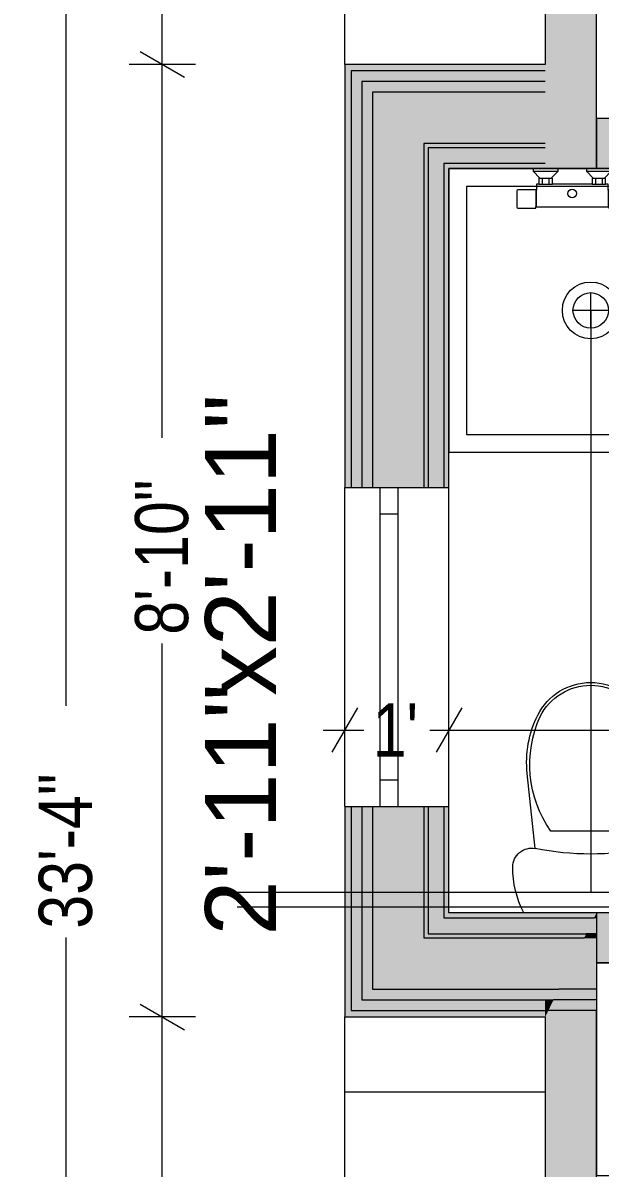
# Model space of a CAD drawing. Header units: millimetres. Extents: x -439715 to -404390, y 28946 to 67850.
# Drawn here: x -430980 to -429352, y 34885 to 38117 of the extents above; entities that cross this region are included whole.
import ezdxf
from ezdxf.enums import TextEntityAlignment as Align

# ---------------------------------------------------------------- set-up
doc = ezdxf.new("R2010")
doc.units = ezdxf.units.MM
doc.header["$MEASUREMENT"] = 0
for name, color, linetype in [('1.VÄLISSEINAD', 7, 'Continuous'), ('ARCHICAD Doors', 7, 'Continuous'), ('ARCHICAD Window Markers', 7, 'Continuous'), ('ARCHICAD Windows', 7, 'Continuous'), ('Dimensioning - General', 7, 'Continuous'), ('Interior - Furniture', 7, 'Continuous')]:
    doc.layers.add(name, color=color, linetype=linetype)
for name, color, linetype, lineweight in [('1.VÄLISSEINAD_Pen_No__1', 7, 'Continuous', 13), ('1.VÄLISSEINAD_Pen_No__19', 255, 'Continuous', 0), ('2D Drafting - General_Pen_No__1', 7, 'Continuous', 13), ('ARCHICAD Doors_Pen_No__19', 255, 'Continuous', 0), ('ARCHICAD Window Markers_Pen_No__1', 7, 'Continuous', 13), ('ARCHICAD Windows_Pen_No__1', 7, 'Continuous', 13), ('Dimensioning - General_Pen_No__1', 7, 'Continuous', 13), ('Interior - Furniture _Pen_No__101', 252, 'Continuous', 13)]:
    doc.layers.add(name, color=color, linetype=linetype, lineweight=lineweight)
for name, color, linetype, lineweight, true_color in [('1.VÄLISSEINAD_Pen_No__107', 7, 'Continuous', 13, 0xaaaaaa), ('1.VÄLISSEINAD_Pen_No__61', 7, 'Continuous', 20, 0x6a6a6a), ('2D Drafting - General_Pen_No__4', 7, 'Continuous', 20, 0x029e21), ('2D Drafting - General_Pen_No__61', 7, 'Continuous', 20, 0x6a6a6a), ('2D Drafting - General_Pen_No__66', 7, 'Continuous', 20, 0x5555ff), ('ARCHICAD Doors_Pen_No__23', 7, 'Continuous', 20, 0xff6600), ('ARCHICAD Doors_Pen_No__3', 7, 'Continuous', 18, 0xff6600), ('ARCHICAD Windows_Pen_No__23', 7, 'Continuous', 20, 0xff6600), ('ARCHICAD Windows_Pen_No__3', 7, 'Continuous', 18, 0xff6600)]:
    doc.layers.add(name, color=color, linetype=linetype, lineweight=lineweight, true_color=true_color)
doc.styles.add('GENERATED_STYLE_1', font='arial.ttf')
doc.styles.add('GENERATED_STYLE_2', font='techl___.ttf')
doc.dimstyles.new('GENERATED_STYLE__1', dxfattribs={"dimtxt": 150, "dimasz": 95, "dimexe": 0.18, "dimexo": 0.0625, "dimgap": 0.09, "dimtad": 0, "dimdec": 0, "dimlfac": 0.03937, "dimzin": 0, "dimdsep": 46, "dimlunit": 4, "dimtxsty": 'GENERATED_STYLE_2', "dimblk": 'ARROWHEAD_2', "dimblk1": 'ARROWHEAD_2', "dimblk2": 'ARROWHEAD_2', "dimcen": 0.09, "dimse1": 1, "dimse2": 1, "dimclrd": 7, "dimclre": 7, "dimclrt": 7, "dimadec": 0, "dimazin": 0, "dimtfac": 1, "dimtdec": 4, "dimtmove": 0, "dimatfit": 3, "dimfxl": 1, "dimtolj": 1, "dimtzin": 0, "dimarcsym": 0})
doc.dimstyles.new('GENERATED_STYLE__2', dxfattribs={"dimtxt": 150, "dimasz": 95, "dimexe": 0.18, "dimexo": 0.0625, "dimgap": 0.09, "dimtad": 0, "dimtih": 1, "dimtoh": 1, "dimdec": 0, "dimlfac": 0.03937, "dimzin": 0, "dimdsep": 46, "dimlunit": 4, "dimtxsty": 'GENERATED_STYLE_2', "dimblk": 'ARROWHEAD_2', "dimblk1": 'ARROWHEAD_2', "dimblk2": 'ARROWHEAD_2', "dimcen": 0.09, "dimse1": 1, "dimse2": 1, "dimclrd": 7, "dimclre": 7, "dimclrt": 7, "dimadec": 0, "dimazin": 0, "dimtfac": 1, "dimtdec": 4, "dimtmove": 0, "dimatfit": 3, "dimfxl": 1, "dimtolj": 1, "dimtzin": 0, "dimarcsym": 0})
pattern_1 = [(0, (0, 0), (0, 900), [])]

# ---------------------------------------------------------------- blocks, each defined once
blk = doc.blocks.new('Shower Tray 21')
at = {"layer": 'Interior - Furniture _Pen_No__101', "color": 252, "linetype": 'Continuous', "lineweight": 13}
for p, q in [((800, 800), (0, 800)), ((0, 800), (0, 0)), ((800, 0), (800, 800)), ((750, 750), (50, 750)), ((50, 750), (50, 50)), ((750, 50), (750, 750)), ((400, 350), (400, 450)), ((450, 400), (350, 400)), ((50, 50), (750, 50)), ((0, 0), (800, 0))]:
    blk.add_line(p, q, dxfattribs=at)
for radius in [80, 50]:
    blk.add_circle((400, 400), radius, dxfattribs=at)
blk = doc.blocks.new('Wall_45', base_point=(-429506.7, 40940.9))
at = {"layer": '1.VÄLISSEINAD_Pen_No__61', "linetype": 'Continuous', "lineweight": 20, "true_color": 0x6a6a6a}
blk.add_hatch(color=251, dxfattribs=at).paths.add_polyline_path([(-429506.7, 40646.9), (-429506.7, 37705.9), (-429361.7, 37705.9), (-429361.7, 40646.9)])
at = {"layer": '1.VÄLISSEINAD_Pen_No__19', "color": 255, "linetype": 'Continuous', "lineweight": 0, "flags": 128}
for points in [[(-429506.7, 40660.9), (-429506.7, 37999.9)], [(-429361.7, 37705.9), (-429361.7, 40646.9)], [(-429506.7, 37705.9), (-429361.7, 37705.9)]]:
    blk.add_lwpolyline(points, dxfattribs=at)
blk = doc.blocks.new('Wall_49', base_point=(-430072.2, 35311.9))
at = {"layer": '1.VÄLISSEINAD_Pen_No__107', "linetype": 'Continuous', "lineweight": 13, "true_color": 0xaaaaaa}
for points in [[(-429837.2, 35546.9), (-429390.8, 35546.9), (-429368.6, 35591.9), (-429792.2, 35591.9)], [(-429792.2, 35591.9), (-429368.6, 35591.9), (-429361.7, 35605.9), (-429778.2, 35605.9)], [(-429994.2, 35389.9), (-429468.2, 35389.9), (-429396.7, 35534.9), (-429849.2, 35534.9)], [(-429849.2, 35534.9), (-429396.7, 35534.9), (-429390.8, 35546.9), (-429837.2, 35546.9)], [(-430024.2, 35359.9), (-429483, 35359.9), (-429468.2, 35389.9), (-429994.2, 35389.9)], [(-429506.7, 35359.9), (-430024.2, 35359.9), (-430054.2, 35329.9), (-429506.7, 35329.9)], [(-429506.7, 35329.9), (-430054.2, 35329.9), (-430072.2, 35311.9), (-429506.7, 35311.9)]]:
    blk.add_hatch(color=253, dxfattribs=at).paths.add_polyline_path(points)
at = {"layer": '1.VÄLISSEINAD_Pen_No__61', "linetype": 'Continuous', "lineweight": 20, "true_color": 0x6a6a6a}
for points in [[(-429506.7, 35329.9), (-429497.8, 35329.9), (-429483, 35359.9), (-429506.7, 35359.9)], [(-429506.7, 35311.9), (-429497.8, 35329.9), (-429506.7, 35329.9)]]:
    blk.add_hatch(color=251, dxfattribs=at).paths.add_polyline_path(points)
at = {"layer": '1.VÄLISSEINAD_Pen_No__1', "color": 7, "linetype": 'Continuous', "lineweight": 13}
for p, q in [((-429792.2, 35591.9), (-429368.6, 35591.9)), ((-429849.2, 35534.9), (-429396.7, 35534.9)), ((-429837.2, 35546.9), (-429390.8, 35546.9)), ((-429994.2, 35389.9), (-429468.2, 35389.9)), ((-430024.2, 35359.9), (-429483, 35359.9)), ((-430054.2, 35329.9), (-429506.7, 35329.9))]:
    blk.add_line(p, q, dxfattribs=at)
at = {"layer": '1.VÄLISSEINAD_Pen_No__1', "color": 7, "linetype": 'Continuous', "lineweight": 13, "flags": 128}
for points in [[(-429361.7, 35605.9), (-429778.2, 35605.9)], [(-430072.2, 35311.9), (-429506.7, 35311.9)]]:
    blk.add_lwpolyline(points, dxfattribs=at)
blk = doc.blocks.new('Wall_50', base_point=(-430072.2, 37999.9))
at = {"layer": '1.VÄLISSEINAD_Pen_No__107', "linetype": 'Continuous', "lineweight": 13, "true_color": 0xaaaaaa}
for points in [[(-429506.7, 37999.9), (-430072.2, 37999.9), (-430054.2, 37981.9), (-429506.7, 37981.9)], [(-429506.7, 37981.9), (-430054.2, 37981.9), (-430024.2, 37951.9), (-429506.7, 37951.9)], [(-429506.7, 37951.9), (-430024.2, 37951.9), (-429994.2, 37921.9), (-429506.7, 37921.9)], [(-429506.7, 37921.9), (-429994.2, 37921.9), (-429849.2, 37776.9), (-429506.7, 37776.9)], [(-429506.7, 37776.9), (-429849.2, 37776.9), (-429837.2, 37764.9), (-429506.7, 37764.9)], [(-429506.7, 37764.9), (-429837.2, 37764.9), (-429792.2, 37719.9), (-429506.7, 37719.9)], [(-429506.7, 37719.9), (-429792.2, 37719.9), (-429778.2, 37705.9), (-429506.7, 37705.9)]]:
    blk.add_hatch(color=253, dxfattribs=at).paths.add_polyline_path(points)
at = {"layer": '1.VÄLISSEINAD_Pen_No__1', "color": 7, "linetype": 'Continuous', "lineweight": 13}
for p, q in [((-429506.7, 37981.9), (-430054.2, 37981.9)), ((-429506.7, 37951.9), (-430024.2, 37951.9)), ((-429506.7, 37921.9), (-429994.2, 37921.9)), ((-429506.7, 37776.9), (-429849.2, 37776.9)), ((-429506.7, 37764.9), (-429837.2, 37764.9)), ((-429506.7, 37719.9), (-429792.2, 37719.9))]:
    blk.add_line(p, q, dxfattribs=at)
at = {"layer": '1.VÄLISSEINAD_Pen_No__1', "color": 7, "linetype": 'Continuous', "lineweight": 13, "flags": 128}
for points in [[(-429506.7, 37999.9), (-430072.2, 37999.9)], [(-429778.2, 37705.9), (-429506.7, 37705.9)]]:
    blk.add_lwpolyline(points, dxfattribs=at)
blk = doc.blocks.new('Window 21_6')
at = {"layer": 'ARCHICAD Windows_Pen_No__1', "color": 7, "linetype": 'Continuous', "lineweight": 13}
for p, q in [((-450, 100), (-450, 82)), ((450, 100), (450, 82)), ((-450, 82), (-450, 52)), ((450, 82), (450, 52)), ((-450, 52), (-450, 22)), ((450, 52), (450, 22)), ((-450, 22), (-450, 0)), ((-450, 0), (-450, -50)), ((-450, 0), (-450, -50)), ((450, 22), (450, 0)), ((450, 0), (450, -50)), ((450, 0), (450, -50)), ((-450, -50), (-450, -123)), ((450, -50), (450, -123)), ((-450, -123), (-450, -135)), ((450, -123), (450, -135)), ((-450, -135), (-450, -180)), ((450, -135), (450, -180)), ((-450, -180), (-450, -194)), ((450, -180), (450, -194))]:
    blk.add_line(p, q, dxfattribs=at)
at = {"layer": 'ARCHICAD Windows_Pen_No__23', "color": 30, "linetype": 'Continuous', "lineweight": 20, "true_color": 0xff6600}
for p, q in [((-450, 0), (-375, 0)), ((-375, 0), (-375, -50)), ((375, -50), (375, 0)), ((375, 0), (450, 0)), ((-375, -50), (-450, -50)), ((450, -50), (375, -50))]:
    blk.add_line(p, q, dxfattribs=at)
at = {"layer": 'ARCHICAD Windows_Pen_No__3', "color": 30, "linetype": 'Continuous', "lineweight": 18, "true_color": 0xff6600}
for p, q in [((-450, 100), (450, 100)), ((-375, 0), (375, 0)), ((375, -50), (-375, -50)), ((-450, -194), (450, -194))]:
    blk.add_line(p, q, dxfattribs=at)
blk = doc.blocks.new('Window Stamp 21')
at = {"layer": 'ARCHICAD Window Markers_Pen_No__1', "color": 7, "lineweight": 13, "style": 'GENERATED_STYLE_1'}
for tag, p in [('DUMMY_261', (123.7, -770.5)), ('DUMMY_260', (668.7, -770.5))]:
    blk.add_attdef(tag, text='', height=200, rotation=180, dxfattribs=at).set_placement(p, align=Align.TOP_LEFT)
blk = doc.blocks.new('Wall_51', base_point=(-430072.2, 35311.9))
at = {"layer": '1.VÄLISSEINAD_Pen_No__107', "linetype": 'Continuous', "lineweight": 13, "true_color": 0xaaaaaa}
for points in [[(-430072.2, 37999.9), (-430072.2, 36805.9), (-430054.2, 36805.9), (-430054.2, 37981.9)], [(-430024.2, 37951.9), (-430054.2, 37981.9), (-430054.2, 36805.9), (-430024.2, 36805.9)], [(-429994.2, 37921.9), (-430024.2, 37951.9), (-430024.2, 36805.9), (-429994.2, 36805.9)], [(-429849.2, 37776.9), (-429994.2, 37921.9), (-429994.2, 36805.9), (-429849.2, 36805.9)], [(-429837.2, 37764.9), (-429849.2, 37776.9), (-429849.2, 36805.9), (-429837.2, 36805.9)], [(-429792.2, 37719.9), (-429837.2, 37764.9), (-429837.2, 36805.9), (-429792.2, 36805.9)], [(-429778.2, 37705.9), (-429792.2, 37719.9), (-429792.2, 36805.9), (-429778.2, 36805.9)], [(-430072.2, 35311.9), (-430054.2, 35329.9), (-430054.2, 35905.9), (-430072.2, 35905.9)], [(-430054.2, 35329.9), (-430024.2, 35359.9), (-430024.2, 35905.9), (-430054.2, 35905.9)], [(-430024.2, 35359.9), (-429994.2, 35389.9), (-429994.2, 35905.9), (-430024.2, 35905.9)], [(-429994.2, 35389.9), (-429849.2, 35534.9), (-429849.2, 35905.9), (-429994.2, 35905.9)], [(-429849.2, 35534.9), (-429837.2, 35546.9), (-429837.2, 35905.9), (-429849.2, 35905.9)], [(-429837.2, 35546.9), (-429792.2, 35591.9), (-429792.2, 35905.9), (-429837.2, 35905.9)], [(-429792.2, 35905.9), (-429792.2, 35591.9), (-429778.2, 35605.9), (-429778.2, 35905.9)]]:
    blk.add_hatch(color=253, dxfattribs=at).paths.add_polyline_path(points)
at = {"layer": '1.VÄLISSEINAD_Pen_No__1', "color": 7, "linetype": 'Continuous', "lineweight": 13}
for p, q in [((-430054.2, 37981.9), (-430054.2, 36805.9)), ((-430024.2, 37951.9), (-430024.2, 36805.9)), ((-429994.2, 37921.9), (-429994.2, 36805.9)), ((-429849.2, 37776.9), (-429849.2, 36805.9)), ((-429837.2, 37764.9), (-429837.2, 36805.9)), ((-429792.2, 37719.9), (-429792.2, 36805.9)), ((-430072.2, 36805.9), (-430054.2, 36805.9)), ((-430054.2, 36805.9), (-430024.2, 36805.9)), ((-430024.2, 36805.9), (-429994.2, 36805.9)), ((-429994.2, 36805.9), (-429972.2, 36805.9)), ((-429972.2, 36805.9), (-429922.2, 36805.9)), ((-429922.2, 36805.9), (-429849.2, 36805.9)), ((-429849.2, 36805.9), (-429837.2, 36805.9)), ((-429837.2, 36805.9), (-429792.2, 36805.9)), ((-429792.2, 36805.9), (-429778.2, 36805.9)), ((-430072.2, 35905.9), (-430054.2, 35905.9)), ((-430054.2, 35905.9), (-430054.2, 35329.9)), ((-430054.2, 35905.9), (-430024.2, 35905.9)), ((-430024.2, 35905.9), (-430024.2, 35359.9)), ((-430024.2, 35905.9), (-429994.2, 35905.9)), ((-429994.2, 35905.9), (-429994.2, 35389.9)), ((-429994.2, 35905.9), (-429972.2, 35905.9)), ((-429972.2, 35905.9), (-429922.2, 35905.9)), ((-429922.2, 35905.9), (-429849.2, 35905.9)), ((-429849.2, 35905.9), (-429849.2, 35534.9)), ((-429849.2, 35905.9), (-429837.2, 35905.9)), ((-429837.2, 35905.9), (-429837.2, 35546.9)), ((-429837.2, 35905.9), (-429792.2, 35905.9)), ((-429792.2, 35905.9), (-429792.2, 35591.9)), ((-429792.2, 35905.9), (-429778.2, 35905.9))]:
    blk.add_line(p, q, dxfattribs=at)
at = {"layer": '1.VÄLISSEINAD_Pen_No__1', "color": 7, "linetype": 'Continuous', "lineweight": 13, "flags": 128}
for points in [[(-430072.2, 37999.9), (-430072.2, 36805.9)], [(-429778.2, 36805.9), (-429778.2, 37705.9)], [(-430072.2, 35905.9), (-430072.2, 35311.9)], [(-429778.2, 35605.9), (-429778.2, 35905.9)]]:
    blk.add_lwpolyline(points, dxfattribs=at)
at = {"layer": 'ARCHICAD Window Markers', "color": 161, "lineweight": 25, "true_color": 0x40a5ff}
ref = blk.add_blockref('Window Stamp 21', (-430072.2, 36355.9), dxfattribs=dict(at, rotation=90))
ref.add_attrib('DUMMY_260', '2\'-11"', dxfattribs={"layer": 'ARCHICAD Window Markers_Pen_No__1', "color": 7, "lineweight": 13, "height": 200, "rotation": 90, "style": 'GENERATED_STYLE_1'}).set_placement((-430466.1, 35541.6), align=Align.TOP_LEFT)
ref.add_attrib('DUMMY_260_1', 'x2\'-11"', dxfattribs={"layer": 'ARCHICAD Window Markers_Pen_No__1', "color": 7, "lineweight": 13, "height": 200, "rotation": 90, "style": 'GENERATED_STYLE_1'}).set_placement((-430466.1, 36218.2), align=Align.TOP_LEFT)
at = {"layer": 'ARCHICAD Windows', "color": 21, "linetype": 'Continuous', "lineweight": 18, "true_color": 0xff9955, "zscale": 1000, "rotation": 90}
blk.add_blockref('Window 21_6', (-429972.2, 36355.9), dxfattribs=at)
blk = doc.blocks.new('Wall_52', base_point=(-429506.7, 35311.9))
at = {"layer": '1.VÄLISSEINAD_Pen_No__107', "linetype": 'Continuous', "lineweight": 13, "true_color": 0xaaaaaa}
for points in [[(-429361.7, 35546.9), (-429361.7, 35591.9), (-429368.6, 35591.9), (-429390.8, 35546.9)], [(-429368.6, 35591.9), (-429361.7, 35591.9), (-429361.7, 35605.9)], [(-429361.7, 35389.9), (-429361.7, 35534.9), (-429396.7, 35534.9), (-429468.2, 35389.9)], [(-429361.7, 35534.9), (-429361.7, 35546.9), (-429390.8, 35546.9), (-429396.7, 35534.9)], [(-429361.7, 35359.9), (-429361.7, 35389.9), (-429468.2, 35389.9), (-429483, 35359.9)], [(-429361.7, 35329.9), (-429361.7, 35359.9), (-429483, 35359.9), (-429497.8, 35329.9)]]:
    blk.add_hatch(color=253, dxfattribs=at).paths.add_polyline_path(points)
at = {"layer": '1.VÄLISSEINAD_Pen_No__61', "linetype": 'Continuous', "lineweight": 20, "true_color": 0x6a6a6a}
for points in [[(-429497.8, 35329.9), (-429506.7, 35311.9), (-429361.7, 35311.9), (-429361.7, 35329.9)], [(-429361.7, 31078.9), (-429361.7, 35311.9), (-429506.7, 35311.9), (-429506.7, 31078.9)]]:
    blk.add_hatch(color=251, dxfattribs=at).paths.add_polyline_path(points)
at = {"layer": '1.VÄLISSEINAD_Pen_No__1', "color": 7, "linetype": 'Continuous', "lineweight": 13}
for p, q in [((-429361.7, 35591.9), (-429368.6, 35591.9)), ((-429361.7, 35534.9), (-429396.7, 35534.9)), ((-429361.7, 35546.9), (-429390.8, 35546.9)), ((-429361.7, 35389.9), (-429468.2, 35389.9)), ((-429361.7, 35359.9), (-429483, 35359.9)), ((-429361.7, 35329.9), (-429497.8, 35329.9))]:
    blk.add_line(p, q, dxfattribs=at)
at = {"layer": '1.VÄLISSEINAD_Pen_No__1', "color": 7, "linetype": 'Continuous', "lineweight": 13, "flags": 128}
for points in [[(-429361.7, 35605.9), (-429361.7, 35591.9)], [(-429361.7, 35591.9), (-429361.7, 35546.9)], [(-429361.7, 35546.9), (-429361.7, 35534.9)], [(-429361.7, 35534.9), (-429361.7, 35389.9)], [(-429361.7, 35389.9), (-429361.7, 35359.9)], [(-429361.7, 35359.9), (-429361.7, 35329.9)]]:
    blk.add_lwpolyline(points, dxfattribs=at)
at = {"layer": '1.VÄLISSEINAD_Pen_No__19', "color": 255, "linetype": 'Continuous', "lineweight": 0, "flags": 128}
for points in [[(-429361.7, 31078.9), (-429361.7, 35329.9)], [(-429506.7, 35311.9), (-429506.7, 31064.9)]]:
    blk.add_lwpolyline(points, dxfattribs=at)
blk = doc.blocks.new('Refrigerator 21')
at = {"layer": 'Interior - Furniture _Pen_No__101', "color": 252, "linetype": 'Continuous', "lineweight": 13}
for p, q in [((600, 600), (0, 600)), ((0, 600), (0, 0)), ((600, 0), (600, 600)), ((0, 0), (600, 0))]:
    blk.add_line(p, q, dxfattribs=at)
blk = doc.blocks.new('Door 21')
at = {"layer": 'ARCHICAD Doors_Pen_No__19', "color": 255, "linetype": 'Continuous', "lineweight": 0}
for p, q in [((-400, 0), (-400, -115)), ((-400, 0), (-400, -115)), ((400, 0), (400, -115)), ((400, 0), (400, -115)), ((-400, -115), (-400, -141)), ((400, -115), (400, -141))]:
    blk.add_line(p, q, dxfattribs=at)
at = {"layer": 'ARCHICAD Doors_Pen_No__23', "color": 30, "linetype": 'Continuous', "lineweight": 20, "true_color": 0xff6600}
for p, q in [((-360, 0), (-400, 0)), ((-400, 0), (-400, -115)), ((-360, -115), (-360, 0)), ((400, 0), (360, 0)), ((360, 0), (360, -115)), ((400, -115), (400, 0)), ((-400, -115), (-360, -115)), ((360, -115), (400, -115))]:
    blk.add_line(p, q, dxfattribs=at)
at = {"layer": 'ARCHICAD Doors_Pen_No__3', "color": 30, "linetype": 'Continuous', "lineweight": 18, "true_color": 0xff6600}
blk.add_line((360, 0), (360, 720), dxfattribs=at)
blk.add_arc((360, 0), 720, 90, 180, dxfattribs=at)
blk = doc.blocks.new('Wall_62', base_point=(-426137.7, 37705.9))
at = {"layer": '1.VÄLISSEINAD_Pen_No__61', "linetype": 'Continuous', "lineweight": 20, "true_color": 0x6a6a6a}
for points in [[(-429361.7, 37846.9), (-429361.7, 37705.9), (-427922.2, 37705.9), (-427922.2, 37846.9)], [(-427122.2, 37846.9), (-427122.2, 37705.9), (-426282.7, 37705.9), (-426282.7, 37846.9)]]:
    blk.add_hatch(color=251, dxfattribs=at).paths.add_polyline_path(points)
at = {"layer": '1.VÄLISSEINAD_Pen_No__19', "color": 255, "linetype": 'Continuous', "lineweight": 0}
for p, q in [((-427922.2, 37820.9), (-427922.2, 37846.9)), ((-427122.2, 37820.9), (-427122.2, 37846.9)), ((-427922.2, 37705.9), (-427922.2, 37820.9)), ((-427122.2, 37705.9), (-427122.2, 37820.9))]:
    blk.add_line(p, q, dxfattribs=at)
at = {"layer": '1.VÄLISSEINAD_Pen_No__19', "color": 255, "linetype": 'Continuous', "lineweight": 0, "flags": 128}
for points in [[(-427922.2, 37846.9), (-429361.7, 37846.9)], [(-429361.7, 37846.9), (-429361.7, 37705.9)], [(-426282.7, 37846.9), (-427122.2, 37846.9)], [(-429361.7, 37705.9), (-428063.2, 37705.9)], [(-427122.2, 37705.9), (-426282.7, 37705.9)]]:
    blk.add_lwpolyline(points, dxfattribs=at)
at = {"layer": 'ARCHICAD Doors', "color": 21, "linetype": 'Continuous', "lineweight": 18, "true_color": 0xff9955, "zscale": 1000, "rotation": 180}
blk.add_blockref('Door 21', (-427522.2, 37705.9), dxfattribs=at)
blk = doc.blocks.new('Wall_63', base_point=(-427922.2, 35464.9))
at = {"layer": '1.VÄLISSEINAD_Pen_No__61', "linetype": 'Continuous', "lineweight": 20, "true_color": 0x6a6a6a}
blk.add_hatch(color=251, dxfattribs=at).paths.add_polyline_path([(-428063.2, 35605.9), (-429361.7, 35605.9), (-429361.7, 35464.9), (-427922.2, 35464.9)])
at = {"layer": '1.VÄLISSEINAD_Pen_No__19', "color": 255, "linetype": 'Continuous', "lineweight": 0, "flags": 128}
for points in [[(-428063.2, 35605.9), (-429361.7, 35605.9)], [(-429361.7, 35605.9), (-429361.7, 35464.9)], [(-429361.7, 35464.9), (-427922.2, 35464.9)]]:
    blk.add_lwpolyline(points, dxfattribs=at)
blk = doc.blocks.new('WC LT 15')
at = {"layer": 'Interior - Furniture _Pen_No__101', "color": 252, "linetype": 'Continuous', "lineweight": 13}
for p, q in [((408.9, 650), (31.1, 650)), ((63.7, 468.6), (41, 257)), ((376.3, 468.6), (399, 257)), ((332.5, 419.3), (107.5, 419.3))]:
    blk.add_line(p, q, dxfattribs=at)
for centre, major_axis, start_param, end_param in [((287.3, 520.5), (287.3, 0), 2.672126, 3.141601), ((152.7, 520.5), (287.3, 0), 6.283177, 6.752652), ((53.1, 520.5), (53.1, 0), 3.141628, 4.912784), ((386.9, 520.5), (53.1, 0), 4.511994, 6.28315), ((220, -297.8), (785, 0), 1.370375, 1.771221), ((375.9, 231.7), (327.9, 0), 2.52997, 3.570063), ((64.1, 231.7), (327.9, 0), 5.854715, 6.894808), ((339.1, 225.1), (299.9, 0), 3.034838, 3.601943), ((100.9, 225.1), (299.9, 0), 5.822835, 6.38994), ((220, 166.3), (166.9, 0), 3.601916, 5.822859), ((220, 166.3), (158.9, 0), 3.60199, 5.822808)]:
    blk.add_ellipse(centre, major_axis=major_axis, ratio=0.9963, start_param=start_param, end_param=end_param, dxfattribs=at)
blk = doc.blocks.new('Shower Kit 21')
at = {"layer": 'Interior - Furniture _Pen_No__101', "color": 252, "linetype": 'Continuous', "lineweight": 13}
for p, q in [((-40, 0), (-110, 0)), ((-110, 0), (-110, -7)), ((-40, -7), (-40, 0)), ((110, 0), (40, 0)), ((40, 0), (40, -7)), ((110, -7), (110, 0)), ((-110, -7), (-91, -27)), ((-110, -7), (-40, -7)), ((-91, -27), (-94, -27)), ((-94, -27), (-94, -44)), ((-91, -27), (-59, -27)), ((-84.5, -27), (-84.5, -44)), ((-65.5, -27), (-65.5, -44)), ((-59, -27), (-40, -7)), ((-56, -27), (-59, -27)), ((-56, -44), (-56, -27)), ((40, -7), (59, -27)), ((40, -7), (110, -7)), ((59, -27), (56, -27)), ((56, -27), (56, -44)), ((59, -27), (91, -27)), ((65.5, -27), (65.5, -44)), ((84.5, -27), (84.5, -44)), ((91, -27), (110, -7)), ((94, -27), (91, -27)), ((94, -44), (94, -27)), ((205, -26), (166, -26)), ((166, -26), (166, -62)), ((227, 0), (205, 0)), ((205, 0), (205, -26)), ((205, -26), (205, -44)), ((227, -26), (227, 0)), ((243.5, -26), (227, -26)), ((227, -44), (227, -26)), ((227, -44), (227, -26)), ((243.5, -9), (243.5, -26)), ((243.5, -26), (256.5, -26)), ((256.5, -26), (256.5, -9)), ((266, -26), (256.5, -26)), ((266, -62), (266, -26)), ((-156, -63.1), (-156, -108.9)), ((-103, -60.1), (-153, -60.1)), ((-103, -61), (-103, -60.1)), ((-101, -61), (-103, -61)), ((-103, -61), (-103, -107)), ((-94, -44), (-101, -44)), ((-101, -44), (-101, -61)), ((-101, -107), (-101, -61)), ((-94, -44), (-56, -44)), ((56, -44), (-56, -44)), ((56, -44), (94, -44)), ((101, -44), (94, -44)), ((101, -61), (101, -44)), ((103, -61), (101, -61)), ((101, -61), (101, -107.2)), ((153, -60.1), (103, -60.1)), ((103, -60.1), (103, -61)), ((103, -107), (103, -61)), ((156, -63.5), (156, -63.1)), ((187.3, -63.5), (156, -63.5)), ((156, -76.5), (156, -63.5)), ((166, -62), (190, -62)), ((190, -62), (239.8, -62)), ((239.5, -91.1), (240, -48.8)), ((240, -48.8), (240.2, -47.2)), ((240.2, -47.2), (240.9, -45.7)), ((240.9, -45.7), (242.1, -44.3)), ((242.1, -44.3), (243.5, -43.3)), ((243.5, -43.3), (245, -42.8)), ((247.4, -41.6), (245, -42.8)), ((245, -42.8), (245.2, -42.7)), ((245, -42.8), (245, -42.8)), ((245.2, -42.7), (247, -42.5)), ((247, -42.5), (253, -42.5)), ((250, -41.2), (247.4, -41.6)), ((252.6, -41.6), (250, -41.2)), ((255, -42.8), (252.6, -41.6)), ((253, -42.5), (254.8, -42.7)), ((254.8, -42.7), (255, -42.8)), ((255, -42.8), (255, -42.8)), ((255, -42.8), (256.5, -43.3)), ((256.5, -43.3), (257.9, -44.3)), ((257.9, -44.3), (259.1, -45.7)), ((259.1, -45.7), (259.8, -47.2)), ((259.8, -47.2), (260, -48.8)), ((260.5, -91.1), (260, -48.8)), ((260.3, -77.9), (260.2, -62)), ((260.2, -62), (266, -62)), ((156, -108.9), (156, -76.5)), ((156, -76.5), (172.7, -76.5)), ((239, -109.3), (239.5, -91.1)), ((261, -109.3), (260.5, -91.1)), ((-153, -111.9), (-103, -111.9)), ((-103, -111.9), (-103, -107)), ((-103, -107), (-101, -107)), ((-101, -107), (-101, -107.2)), ((-101, -107.2), (-101, -107.8)), ((-101, -107.8), (-101, -108)), ((-101, -108), (101, -108)), ((101, -107.2), (101, -107)), ((101, -107), (103, -107)), ((101, -107.8), (101, -107.2)), ((101, -108), (101, -107.8)), ((103, -107), (103, -111.9)), ((103, -111.9), (153, -111.9)), ((208.4, -123.6), (203.6, -130.3)), ((210.5, -121.8), (208.4, -123.6)), ((217.8, -116.4), (210.5, -121.8)), ((227.2, -112.2), (217.8, -116.4)), ((232.4, -110.8), (227.2, -112.2)), ((240.9, -108.8), (232.4, -110.8)), ((250, -108.1), (240.9, -108.8)), ((259.1, -108.8), (250, -108.1)), ((267.6, -110.8), (259.1, -108.8)), ((267.6, -110.8), (271, -111.7)), ((272.8, -112.2), (271, -111.7)), ((282.2, -116.4), (272.8, -112.2)), ((289.5, -121.8), (282.2, -116.4)), ((291.6, -123.6), (289.5, -121.8)), ((296.4, -130.3), (291.6, -123.6)), ((200.5, -140.4), (200, -143.6)), ((200, -143.6), (200, -154.2)), ((200, -154.2), (201.7, -161.6)), ((202.2, -133), (200.5, -140.4)), ((203.6, -130.3), (202.2, -133)), ((297.8, -133), (296.4, -130.3)), ((299.5, -140.4), (297.8, -133)), ((298.3, -161.6), (300, -154.2)), ((300, -143.6), (299.5, -140.4)), ((300, -154.2), (300, -143.6)), ((201.7, -161.6), (203.4, -164)), ((203.4, -164), (206.7, -168.5)), ((206.7, -168.5), (214.6, -174.5)), ((214.6, -174.5), (225, -179)), ((225, -179), (237.1, -181.9)), ((237.1, -181.9), (250, -182.9)), ((250, -182.9), (262.9, -181.9)), ((262.9, -181.9), (275, -179)), ((275, -179), (285.4, -174.5)), ((285.4, -174.5), (293.3, -168.5)), ((293.3, -168.5), (298.3, -161.6))]:
    blk.add_line(p, q, dxfattribs=at)
blk.add_circle((0, -70), 12, dxfattribs=at)
for centre, radius, start, end in [((250, -9), 6.5, 0, 180), ((-153, -63.1), 3, 90, 180), ((153, -63.1), 3, 0, 90), ((216, -110.5), 55, 121.3994, 141.8869), ((216, -110.5), 55, 118.2578, 121.3994), ((216, -44), 11, 180, 0), ((216, -110.5), 55, 141.8869, 256.7735), ((216.2, -110.3), 54.8, 358.5584, 36.3009), ((-153, -108.9), 3, 180, 270), ((153, -108.9), 3, 270, 0)]:
    blk.add_arc(centre, radius, start, end, dxfattribs=at)
blk = doc.blocks.new('*D315')
at = {"layer": 'Dimensioning - General_Pen_No__1', "color": 7, "linetype": 'Continuous', "lineweight": 13, "transparency": 16777216}
for p, q in [((-430649.3, 35348), (-430524.3, 35275.8)), ((-430493, 35311.9), (-430680.5, 35311.9)), ((-430586.8, 33378), (-430586.8, 35311.9)), ((-430586.8, 30784.9), (-430586.8, 32718.8)), ((-430649.3, 30821), (-430524.3, 30748.8)), ((-430493, 30784.9), (-430680.5, 30784.9)), ((-430586.8, 30723.8), (-430586.8, 30784.9))]:
    blk.add_line(p, q, dxfattribs=at)
at = {"layer": 'Dimensioning - General_Pen_No__1', "color": 7, "lineweight": 13, "transparency": 16777216, "insert": (-430511.8, 32743.7), "char_height": 150, "attachment_point": 7, "rotation": 90, "style": 'GENERATED_STYLE_2'}
blk.add_mtext('\\A1;{\\pql;\\fTechnicLite|b0|i0|c2|p2;14\'-10"}', dxfattribs=at)
blk = doc.blocks.new('ARROWHEAD_2')
at = {"color": 0, "linetype": 'Continuous', "lineweight": 0}
for p, q in [((-0.378, -0.655), (0.378, 0.655)), ((0, 0), (-1, 0))]:
    blk.add_line(p, q, dxfattribs=at)
blk = doc.blocks.new('*D316')
at = {"layer": 'Dimensioning - General_Pen_No__1', "color": 7, "linetype": 'Continuous', "lineweight": 13, "transparency": 16777216}
for p, q in [((-430649.3, 38036), (-430524.3, 37963.8)), ((-430493, 37999.9), (-430680.5, 37999.9)), ((-430586.8, 36946.2), (-430586.8, 37999.9)), ((-430586.8, 35311.9), (-430586.8, 36365.6)), ((-430649.3, 35348), (-430524.3, 35275.8)), ((-430493, 35311.9), (-430680.5, 35311.9))]:
    blk.add_line(p, q, dxfattribs=at)
at = {"layer": 'Dimensioning - General_Pen_No__1', "color": 7, "lineweight": 13, "transparency": 16777216, "insert": (-430511.8, 36390.5), "char_height": 150, "attachment_point": 7, "rotation": 90, "style": 'GENERATED_STYLE_2'}
blk.add_mtext('\\A1;{\\pql;\\fTechnicLite|b0|i0|c2|p2;8\'-10"}', dxfattribs=at)
blk = doc.blocks.new('*D317')
at = {"layer": 'Dimensioning - General_Pen_No__1', "color": 7, "linetype": 'Continuous', "lineweight": 13, "transparency": 16777216}
for p, q in [((-430586.8, 40940.9), (-430586.8, 41002)), ((-430524.3, 40904.8), (-430649.3, 40977)), ((-430493, 40940.9), (-430680.5, 40940.9)), ((-430586.8, 39733.1), (-430586.8, 40940.9)), ((-430586.8, 37999.9), (-430586.8, 39207.7)), ((-430649.3, 38036), (-430524.3, 37963.8)), ((-430493, 37999.9), (-430680.5, 37999.9))]:
    blk.add_line(p, q, dxfattribs=at)
at = {"layer": 'Dimensioning - General_Pen_No__1', "color": 7, "lineweight": 13, "transparency": 16777216, "insert": (-430511.8, 39232.6), "char_height": 150, "attachment_point": 7, "rotation": 90, "style": 'GENERATED_STYLE_2'}
blk.add_mtext('\\A1;{\\pql;\\fTechnicLite|b0|i0|c2|p2;9\'-8"}', dxfattribs=at)
blk = doc.blocks.new('*D318')
at = {"layer": 'Dimensioning - General_Pen_No__1', "color": 7, "linetype": 'Continuous', "lineweight": 13, "transparency": 16777216}
for p, q in [((-430858.2, 40940.9), (-430858.2, 41002)), ((-430795.7, 40904.8), (-430920.7, 40977)), ((-430764.4, 40940.9), (-430951.9, 40940.9)), ((-430858.2, 36189.6), (-430858.2, 40940.9)), ((-430858.2, 30784.9), (-430858.2, 35536.2)), ((-430920.7, 30821), (-430795.7, 30748.8)), ((-430764.4, 30784.9), (-430951.9, 30784.9)), ((-430858.2, 30723.8), (-430858.2, 30784.9))]:
    blk.add_line(p, q, dxfattribs=at)
at = {"layer": 'Dimensioning - General_Pen_No__1', "color": 7, "lineweight": 13, "transparency": 16777216, "insert": (-430783.2, 35561.1), "char_height": 150, "attachment_point": 7, "rotation": 90, "style": 'GENERATED_STYLE_2'}
blk.add_mtext('\\A1;{\\pql;\\fTechnicLite|b0|i0|c2|p2;33\'-4"}', dxfattribs=at)
blk = doc.blocks.new('*D327')
at = {"layer": 'Dimensioning - General_Pen_No__1', "color": 7, "linetype": 'Continuous', "lineweight": 13, "transparency": 16777216}
for p, q in [((-430072.2, 36027.8), (-430072.2, 36215.3)), ((-429778.2, 36027.8), (-429778.2, 36215.3)), ((-430036.1, 36184.1), (-430108.3, 36059.1)), ((-429742.1, 36184.1), (-429814.3, 36059.1)), ((-430133.3, 36121.6), (-430072.2, 36121.6)), ((-430072.2, 36121.6), (-430018.4, 36121.6)), ((-429831.9, 36121.6), (-429778.2, 36121.6))]:
    blk.add_line(p, q, dxfattribs=at)
at = {"layer": 'Dimensioning - General_Pen_No__1', "color": 7, "lineweight": 13, "transparency": 16777216, "insert": (-429993.5, 36046.6), "char_height": 150, "attachment_point": 7, "style": 'GENERATED_STYLE_2'}
blk.add_mtext("\\A1;{\\pql;\\fTechnicLite|b0|i0|c2|p2;1'}", dxfattribs=at)
blk = doc.blocks.new('*D328')
at = {"layer": 'Dimensioning - General_Pen_No__1', "color": 7, "linetype": 'Continuous', "lineweight": 13, "transparency": 16777216}
for p, q in [((-429778.2, 36027.8), (-429778.2, 36215.3)), ((-428063.2, 36027.8), (-428063.2, 36215.3)), ((-429742.1, 36184.1), (-429814.3, 36059.1)), ((-428027.1, 36184.1), (-428099.3, 36059.1)), ((-429778.2, 36121.6), (-429179.7, 36121.6)), ((-428661.6, 36121.6), (-428063.2, 36121.6))]:
    blk.add_line(p, q, dxfattribs=at)
at = {"layer": 'Dimensioning - General_Pen_No__1', "color": 7, "lineweight": 13, "transparency": 16777216, "char_height": 150, "attachment_point": 7, "style": 'GENERATED_STYLE_2'}
for s, insert in [('\\A1;{\\pql;\\fTechnicLite|b0|i0|c2|p2;0\'-6"}', (-428232, 36286.6)), ('\\A1;{\\pql;\\fTechnicLite|b0|i0|c2|p2;5\'-8"}', (-429154.9, 36046.6))]:
    blk.add_mtext(s, dxfattribs=dict(at, insert=insert))

msp = doc.modelspace()

# ---------------------------------------------------------------- hatches: boundary and pattern name
at = {"layer": '2D Drafting - General_Pen_No__61', "linetype": 'Continuous', "lineweight": 20, "true_color": 0x6a6a6a}
h = msp.add_hatch(dxfattribs=at)
h.set_pattern_fill('VALTSKATUS_RISTI', color=251, style=0, pattern_type=2)
h.set_pattern_definition(pattern_1)
h.paths.add_polyline_path([(-430072.2, 40940.9), (-429506.7, 40940.9), (-429506.7, 37999.9), (-430072.2, 37999.9)])
h = msp.add_hatch(dxfattribs=at)
h.set_pattern_fill('VALTSKATUS_RISTI', color=251, style=0, pattern_type=2)
h.set_pattern_definition(pattern_1)
h.paths.add_polyline_path([(-430072.2, 35311.9), (-429506.7, 35311.9), (-429506.7, 30784.9), (-430072.2, 30784.9)])

# ---------------------------------------------------------------- linework, layer by layer
at = {"layer": '2D Drafting - General_Pen_No__1', "color": 7, "linetype": 'Continuous', "lineweight": 13, "flags": 128}
for points in [[(-430072.2, 40940.9), (-429506.7, 40940.9), (-429506.7, 37999.9), (-430072.2, 37999.9)], [(-430072.2, 35311.9), (-429506.7, 35311.9), (-429506.7, 30784.9), (-430072.2, 30784.9)]]:
    msp.add_lwpolyline(points, close=True, dxfattribs=at)
at = {"layer": '2D Drafting - General_Pen_No__4', "color": 104, "linetype": 'Continuous', "lineweight": 20, "true_color": 0x029e21}
for p, q in [((-429378.2, 37305.9), (-429378.2, 35663.2)), ((-428563.2, 35663.2), (-430375.7, 35663.2))]:
    msp.add_line(p, q, dxfattribs=at)
at = {"layer": '2D Drafting - General_Pen_No__66', "color": 173, "linetype": 'Continuous', "lineweight": 20, "true_color": 0x5555ff}
msp.add_line((-428563.2, 35621.5), (-430375.7, 35621.5), dxfattribs=at)

# ---------------------------------------------------------------- block references
at = {"layer": '1.VÄLISSEINAD', "color": 255, "lineweight": 0}
for name, p in [('Wall_45', (-429506.7, 40940.9)), ('Wall_62', (-426137.7, 37705.9)), ('Wall_52', (-429506.7, 35311.9)), ('Wall_63', (-427922.2, 35464.9))]:
    msp.add_blockref(name, p, dxfattribs=at)
at = {"layer": '1.VÄLISSEINAD', "color": 7, "lineweight": 35}
for name, p in [('Wall_51', (-430072.2, 35311.9)), ('Wall_50', (-430072.2, 37999.9)), ('Wall_49', (-430072.2, 35311.9))]:
    msp.add_blockref(name, p, dxfattribs=at)
at = {"layer": 'Interior - Furniture', "color": 104, "linetype": 'Continuous', "lineweight": 20, "true_color": 0x029e21, "zscale": 1000}
for name, p in [('Shower Tray 21', (-429778.2, 36905.9)), ('Shower Kit 21', (-429430.4, 37705.9))]:
    msp.add_blockref(name, p, dxfattribs=at)
at = {"layer": 'Interior - Furniture', "color": 104, "linetype": 'Continuous', "lineweight": 20, "true_color": 0x029e21, "xscale": -1, "zscale": 1000, "rotation": 180}
msp.add_blockref('WC LT 15', (-429598.2, 36255.9), dxfattribs=at)
at = {"layer": 'Interior - Furniture', "color": 104, "linetype": 'Continuous', "lineweight": 20, "true_color": 0x029e21, "zscale": 1000, "rotation": 270}
msp.add_blockref('Refrigerator 21', (-429361.7, 35464.9), dxfattribs=at)

# ---------------------------------------------------------------- dimensions: what is measured, and where the dimension line sits
at = {"layer": 'Dimensioning - General', "color": 7, "linetype": 'Continuous', "lineweight": 13}
for base, p1, p2, picture, middle in [((-430858.2, 40940.9), (-430072.2, 30784.9), (-430072.2, 40940.9), '*D318', (-430858.2, 35840.6)), ((-430586.8, 40940.9), (-430072.2, 37999.9), (-429506.7, 40940.9), '*D317', (-430586.8, 39455)), ((-430586.8, 37999.9), (-430072.2, 35311.9), (-430072.2, 37999.9), '*D316', (-430586.8, 36670)), ((-430586.8, 35311.9), (-430072.2, 30784.9), (-430072.2, 35311.9), '*D315', (-430586.8, 33080.4))]:
    dim = msp.add_linear_dim(base=base, p1=p1, p2=p2, angle=90, dimstyle='GENERATED_STYLE__1', dxfattribs=at)
    dim.commit()
    dim.dimension.update_dxf_attribs({"geometry": picture, "text_midpoint": middle, "dimtype": 160, "text_rotation": 90})
for base, p1, p2, picture, middle in [((-429778.2, 36121.6), (-430072.2, 36655.9), (-429778.2, 36655.9), '*D327', (-429912.4, 36121.6)), ((-428063.2, 36121.6), (-429778.2, 36655.9), (-428063.2, 36585.4), '*D328', (-428932.5, 36121.6))]:
    dim = msp.add_linear_dim(base=base, p1=p1, p2=p2, dimstyle='GENERATED_STYLE__2', dxfattribs=at)
    dim.commit()
    dim.dimension.update_dxf_attribs({"geometry": picture, "text_midpoint": middle, "dimtype": 160})

doc.saveas('drawing.dxf')
